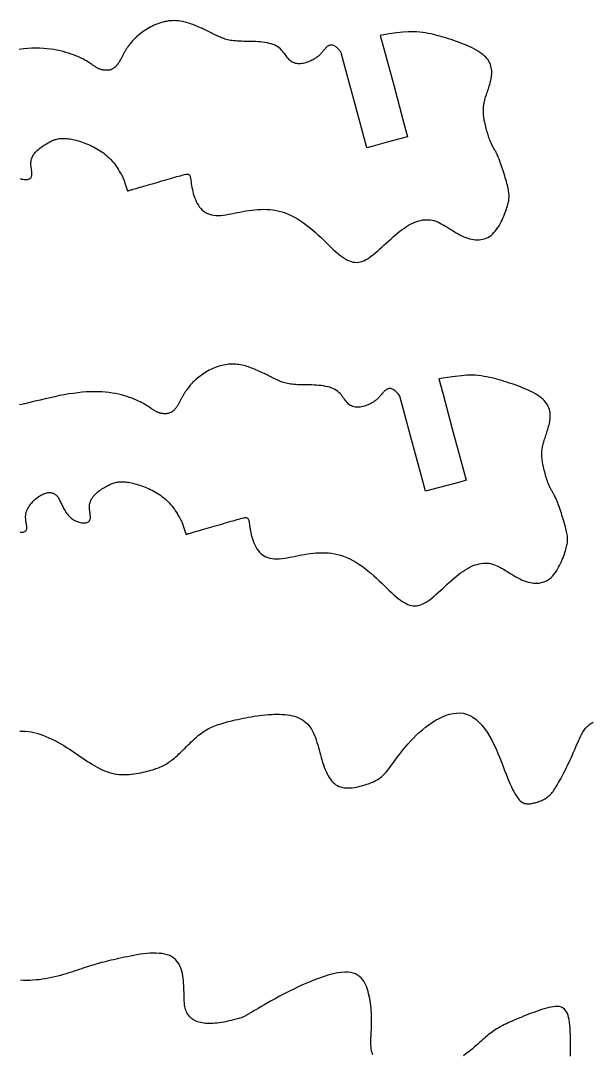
# Model space of a CAD drawing. Header units: millimetres. Extents: x 183 to 709, y 54 to 434.
# Drawn here: x 386.3 to 451.3, y 285.3 to 402.7 of the extents above; entities that cross this region are included whole.
import ezdxf

# ---------------------------------------------------------------- set-up
doc = ezdxf.new("R2010")
doc.units = ezdxf.units.MM

msp = doc.modelspace()

# ---------------------------------------------------------------- linework, layer by layer
for p, q in [((427.19, 401.08), (427.64, 399.44)), ((427.64, 399.44), (428.72, 395.41)), ((423.17, 397.55), (422.75, 399.11)), ((424.19, 393.78), (423.17, 397.55)), ((428.72, 395.41), (429.81, 391.38)), ((425.21, 390.01), (424.19, 393.78)), ((429.81, 391.38), (430.3, 389.55)), ((425.67, 388.3), (425.21, 390.01)), ((427.99, 388.93), (426.39, 388.5)), ((429.58, 389.36), (427.99, 388.93)), ((430.3, 389.55), (429.58, 389.36)), ((426.39, 388.5), (425.67, 388.3)), ((433.84, 362.07), (434.29, 360.43)), ((429.4, 360.1), (429.25, 360.32)), ((429.82, 358.54), (429.4, 360.1)), ((434.29, 360.43), (435.37, 356.4)), ((430.84, 354.77), (429.82, 358.54)), ((435.37, 356.4), (436.46, 352.37)), ((431.86, 351), (430.84, 354.77)), ((436.46, 352.37), (436.95, 350.54)), ((432.32, 349.29), (431.86, 351)), ((434.64, 349.91), (433.04, 349.48)), ((436.23, 350.34), (434.64, 349.91)), ((436.95, 350.54), (436.23, 350.34)), ((433.04, 349.48), (432.32, 349.29))]:
    msp.add_line(p, q)
for points in [[(422.75, 399.11), (422.69, 399.19), (422.63, 399.28), (422.57, 399.36), (422.5, 399.44), (422.43, 399.51), (422.36, 399.58), (422.29, 399.65), (422.23, 399.71), (422.16, 399.77), (422.09, 399.82), (422.02, 399.86), (421.96, 399.9), (421.89, 399.93), (421.82, 399.96), (421.76, 399.97), (421.69, 399.98), (421.62, 399.98), (421.56, 399.98), (421.49, 399.96), (421.42, 399.94), (421.35, 399.92), (421.29, 399.88), (421.22, 399.84), (421.16, 399.8), (421.09, 399.74), (421.03, 399.69), (420.97, 399.63), (420.91, 399.56), (420.85, 399.49), (420.79, 399.42), (420.73, 399.35), (420.67, 399.28), (420.61, 399.2), (420.55, 399.13), (420.48, 399.06), (420.42, 398.99), (420.35, 398.92), (420.28, 398.84), (420.2, 398.77), (420.13, 398.71), (420.04, 398.64), (419.96, 398.57), (419.86, 398.5), (419.76, 398.44), (419.66, 398.37), (419.55, 398.31), (419.43, 398.25), (419.3, 398.19), (419.17, 398.13), (419.03, 398.07), (418.88, 398.02), (418.73, 397.97), (418.58, 397.93), (418.42, 397.9), (418.27, 397.87), (418.11, 397.86), (417.96, 397.85), (417.82, 397.86), (417.67, 397.87), (417.53, 397.9), (417.4, 397.94), (417.28, 397.99), (417.16, 398.05), (417.04, 398.13), (416.94, 398.21), (416.84, 398.31), (416.75, 398.41), (416.65, 398.53), (416.57, 398.65), (416.48, 398.77), (416.38, 398.9), (416.29, 399.03), (416.19, 399.15), (416.08, 399.28), (415.97, 399.41), (415.84, 399.53), (415.71, 399.65), (415.56, 399.76), (415.39, 399.86), (415.21, 399.95), (415.02, 400.04), (414.8, 400.11), (414.57, 400.17), (414.33, 400.22), (414.08, 400.27), (413.82, 400.3), (413.55, 400.33), (413.28, 400.35), (413.01, 400.37), (412.73, 400.38), (412.45, 400.38), (412.18, 400.39), (411.91, 400.39), (411.65, 400.39), (411.4, 400.4), (411.16, 400.41), (410.94, 400.42), (410.73, 400.44), (410.53, 400.46), (410.34, 400.48), (410.17, 400.51), (410, 400.54), (409.84, 400.58), (409.69, 400.62), (409.54, 400.66), (409.4, 400.71), (409.27, 400.75), (409.14, 400.81), (409.01, 400.86), (408.88, 400.92), (408.75, 400.98), (408.62, 401.04), (408.49, 401.1), (408.36, 401.16), (408.23, 401.23), (408.09, 401.3), (407.95, 401.37), (407.81, 401.44), (407.67, 401.51), (407.52, 401.58), (407.37, 401.66), (407.22, 401.73), (407.06, 401.8), (406.9, 401.88), (406.74, 401.95), (406.57, 402.02), (406.4, 402.1), (406.24, 402.17), (406.07, 402.23), (405.9, 402.3), (405.73, 402.36), (405.56, 402.42), (405.38, 402.48), (405.21, 402.53), (405.03, 402.58), (404.85, 402.62), (404.67, 402.66), (404.49, 402.69), (404.3, 402.71), (404.11, 402.73), (403.92, 402.74), (403.73, 402.75), (403.53, 402.74), (403.33, 402.73), (403.13, 402.71), (402.93, 402.67), (402.72, 402.64), (402.52, 402.59), (402.31, 402.53), (402.1, 402.47), (401.9, 402.4), (401.69, 402.32), (401.49, 402.23), (401.29, 402.14), (401.1, 402.04), (400.91, 401.94), (400.73, 401.83), (400.55, 401.72), (400.37, 401.61), (400.21, 401.49), (400.05, 401.38), (399.9, 401.26), (399.75, 401.14), (399.62, 401.02), (399.49, 400.91), (399.37, 400.79), (399.25, 400.68), (399.14, 400.56), (399.04, 400.45), (398.94, 400.34), (398.85, 400.24), (398.77, 400.13), (398.69, 400.03), (398.61, 399.94), (398.55, 399.84), (398.48, 399.75), (398.42, 399.67), (398.37, 399.59), (398.32, 399.51), (398.28, 399.44), (398.23, 399.37), (398.19, 399.3), (398.16, 399.24), (398.12, 399.17), (398.08, 399.11), (398.05, 399.05), (398.02, 398.99), (397.98, 398.92), (397.95, 398.86), (397.92, 398.79), (397.88, 398.72), (397.85, 398.66), (397.81, 398.58), (397.77, 398.51), (397.73, 398.43), (397.68, 398.36), (397.64, 398.28), (397.59, 398.2), (397.55, 398.12), (397.5, 398.04), (397.45, 397.97), (397.4, 397.89), (397.35, 397.82), (397.29, 397.75), (397.24, 397.68), (397.18, 397.61), (397.12, 397.55), (397.06, 397.49), (397, 397.44), (396.94, 397.39), (396.88, 397.34), (396.82, 397.3), (396.76, 397.26), (396.69, 397.23), (396.63, 397.2), (396.56, 397.18), (396.5, 397.16), (396.43, 397.14), (396.37, 397.13), (396.3, 397.12), (396.23, 397.11), (396.17, 397.11), (396.1, 397.11), (396.03, 397.11), (395.97, 397.11), (395.9, 397.11), (395.84, 397.12), (395.77, 397.13), (395.7, 397.14), (395.64, 397.15), (395.57, 397.17), (395.51, 397.18), (395.44, 397.2), (395.38, 397.22), (395.31, 397.24), (395.25, 397.27), (395.19, 397.29), (395.12, 397.32), (395.06, 397.35), (395, 397.39), (394.93, 397.42), (394.87, 397.46), (394.8, 397.5), (394.73, 397.55), (394.66, 397.6), (394.58, 397.65), (394.49, 397.71), (394.4, 397.78), (394.3, 397.85), (394.19, 397.92), (394.06, 398), (393.93, 398.08), (393.78, 398.17), (393.62, 398.26), (393.44, 398.36), (393.25, 398.46), (393.04, 398.56), (392.82, 398.66), (392.57, 398.76), (392.32, 398.86), (392.04, 398.96), (391.75, 399.06), (391.45, 399.15), (391.13, 399.24), (390.79, 399.32), (390.44, 399.39), (390.07, 399.46), (389.69, 399.51), (389.3, 399.56), (388.89, 399.59), (388.47, 399.61), (388.03, 399.62), (387.58, 399.61), (387.12, 399.58), (386.64, 399.54), (386.16, 399.49)], [(386.26, 384.8), (386.41, 384.76), (386.56, 384.73), (386.7, 384.71), (386.84, 384.7), (386.97, 384.7), (387.08, 384.72), (387.19, 384.75), (387.29, 384.79), (387.37, 384.83), (387.45, 384.89), (387.5, 384.96), (387.54, 385.04), (387.57, 385.13), (387.59, 385.22), (387.59, 385.33), (387.59, 385.44), (387.58, 385.55), (387.57, 385.67), (387.55, 385.8), (387.53, 385.93), (387.51, 386.06), (387.5, 386.2), (387.48, 386.34), (387.48, 386.48), (387.48, 386.62), (387.49, 386.76), (387.52, 386.9), (387.55, 387.04), (387.6, 387.18), (387.66, 387.31), (387.73, 387.44), (387.81, 387.57), (387.91, 387.7), (388.01, 387.82), (388.12, 387.94), (388.24, 388.05), (388.36, 388.16), (388.49, 388.27), (388.63, 388.37), (388.77, 388.46), (388.9, 388.56), (389.04, 388.64), (389.18, 388.73), (389.31, 388.81), (389.44, 388.88), (389.57, 388.95), (389.69, 389.01), (389.82, 389.08), (389.94, 389.13), (390.06, 389.18), (390.19, 389.23), (390.31, 389.26), (390.44, 389.3), (390.57, 389.33), (390.7, 389.35), (390.83, 389.37), (390.97, 389.38), (391.11, 389.38), (391.26, 389.38), (391.42, 389.37), (391.57, 389.36), (391.74, 389.34), (391.91, 389.32), (392.08, 389.29), (392.26, 389.25), (392.44, 389.21), (392.63, 389.16), (392.82, 389.11), (393.01, 389.05), (393.21, 388.99), (393.41, 388.92), (393.61, 388.85), (393.81, 388.77), (394.01, 388.69), (394.21, 388.6), (394.4, 388.51), (394.6, 388.41), (394.79, 388.31), (394.98, 388.2), (395.17, 388.09), (395.36, 387.97), (395.54, 387.85), (395.72, 387.72), (395.89, 387.58), (396.07, 387.44), (396.23, 387.29), (396.4, 387.14), (396.56, 386.97), (396.71, 386.8), (396.86, 386.63), (397, 386.44), (397.14, 386.25), (397.28, 386.05), (397.4, 385.86), (397.52, 385.67), (397.62, 385.48), (397.72, 385.31), (397.8, 385.16), (397.87, 385.03), (397.93, 384.92), (397.97, 384.83), (398, 384.76), (398.03, 384.7), (398.05, 384.66), (398.06, 384.63), (398.07, 384.6), (398.08, 384.57), (398.08, 384.54), (398.09, 384.51), (398.1, 384.48), (398.11, 384.45), (398.12, 384.42), (398.13, 384.39), (398.14, 384.36), (398.15, 384.33), (398.16, 384.3), (398.17, 384.26), (398.18, 384.23), (398.19, 384.2), (398.2, 384.17), (398.21, 384.14), (398.23, 384.1), (398.24, 384.07), (398.25, 384.04), (398.26, 384.01), (398.27, 383.98), (398.28, 383.95), (398.29, 383.91), (398.3, 383.88), (398.31, 383.85), (398.32, 383.83), (398.32, 383.8), (398.33, 383.77), (398.34, 383.74), (398.35, 383.72), (398.36, 383.69), (398.37, 383.67), (398.38, 383.64), (398.38, 383.62), (398.39, 383.6), (398.4, 383.58), (398.4, 383.56), (398.41, 383.54), (398.41, 383.52), (398.42, 383.51), (398.42, 383.49), (398.43, 383.48), (398.43, 383.47), (398.44, 383.46), (398.44, 383.45), (398.44, 383.44), (398.45, 383.43), (398.45, 383.43), (398.46, 383.43), (398.47, 383.42), (398.48, 383.42), (398.5, 383.43), (398.52, 383.43), (398.55, 383.44), (398.59, 383.45), (398.65, 383.47), (398.73, 383.49), (398.83, 383.52), (398.95, 383.55), (399.1, 383.6), (399.26, 383.64), (399.44, 383.7), (399.64, 383.75), (399.86, 383.82), (400.09, 383.88), (400.33, 383.95), (400.59, 384.02), (400.85, 384.1), (401.12, 384.18), (401.4, 384.26), (401.68, 384.34), (401.96, 384.42), (402.24, 384.5), (402.52, 384.58), (402.8, 384.66), (403.07, 384.74), (403.33, 384.82), (403.58, 384.89), (403.83, 384.96), (404.06, 385.03), (404.27, 385.09), (404.47, 385.14), (404.65, 385.2), (404.81, 385.24), (404.95, 385.28), (405.08, 385.3), (405.19, 385.32), (405.29, 385.32), (405.37, 385.3), (405.44, 385.27), (405.49, 385.22), (405.53, 385.15), (405.57, 385.07), (405.59, 384.97), (405.62, 384.85), (405.64, 384.71), (405.66, 384.56), (405.68, 384.39), (405.71, 384.2), (405.74, 384.01), (405.78, 383.8), (405.83, 383.58), (405.88, 383.35), (405.94, 383.12), (406.01, 382.89), (406.09, 382.66), (406.18, 382.43), (406.28, 382.21), (406.39, 381.99), (406.52, 381.78), (406.65, 381.58), (406.8, 381.4), (406.96, 381.24), (407.14, 381.09), (407.33, 380.97), (407.54, 380.86), (407.76, 380.78), (407.99, 380.71), (408.24, 380.66), (408.5, 380.63), (408.77, 380.62), (409.05, 380.63), (409.34, 380.66), (409.64, 380.7), (409.95, 380.75), (410.26, 380.8), (410.58, 380.87), (410.91, 380.94), (411.24, 381.01), (411.57, 381.07), (411.91, 381.13), (412.25, 381.19), (412.58, 381.23), (412.92, 381.27), (413.27, 381.3), (413.61, 381.31), (413.95, 381.32), (414.3, 381.31), (414.64, 381.29), (414.99, 381.25), (415.34, 381.19), (415.69, 381.12), (416.03, 381.03), (416.38, 380.91), (416.73, 380.78), (417.08, 380.62), (417.43, 380.44), (417.78, 380.24), (418.12, 380.02), (418.47, 379.78), (418.81, 379.53), (419.14, 379.27), (419.47, 379), (419.8, 378.71), (420.11, 378.43), (420.42, 378.14), (420.72, 377.85), (421.01, 377.57), (421.3, 377.29), (421.57, 377.02), (421.84, 376.77), (422.09, 376.54), (422.34, 376.32), (422.58, 376.12), (422.81, 375.95), (423.04, 375.79), (423.26, 375.66), (423.47, 375.54), (423.68, 375.45), (423.88, 375.38), (424.09, 375.33), (424.29, 375.3), (424.49, 375.29), (424.7, 375.31), (424.9, 375.34), (425.11, 375.4), (425.32, 375.48), (425.53, 375.58), (425.75, 375.71), (425.97, 375.86), (426.2, 376.02), (426.43, 376.2), (426.67, 376.4), (426.91, 376.6), (427.16, 376.82), (427.4, 377.04), (427.65, 377.27), (427.91, 377.51), (428.16, 377.74), (428.42, 377.97), (428.67, 378.2), (428.93, 378.42), (429.18, 378.63), (429.43, 378.83), (429.68, 379.02), (429.93, 379.19), (430.17, 379.35), (430.41, 379.5), (430.64, 379.63), (430.88, 379.74), (431.11, 379.85), (431.34, 379.93), (431.57, 380.01), (431.79, 380.06), (432.01, 380.11), (432.23, 380.13), (432.45, 380.14), (432.66, 380.14), (432.88, 380.12), (433.09, 380.08), (433.3, 380.03), (433.51, 379.96), (433.72, 379.88), (433.92, 379.79), (434.13, 379.68), (434.34, 379.57), (434.54, 379.45), (434.75, 379.33), (434.96, 379.19), (435.17, 379.06), (435.39, 378.93), (435.6, 378.79), (435.81, 378.66), (436.03, 378.54), (436.25, 378.42), (436.47, 378.31), (436.69, 378.21), (436.91, 378.12), (437.13, 378.04), (437.35, 377.98), (437.57, 377.93), (437.79, 377.89), (438, 377.86), (438.22, 377.85), (438.43, 377.86), (438.64, 377.88), (438.84, 377.92), (439.04, 377.97), (439.23, 378.04), (439.42, 378.13), (439.61, 378.24), (439.78, 378.36), (439.95, 378.51), (440.11, 378.67), (440.27, 378.85), (440.42, 379.04), (440.56, 379.24), (440.69, 379.45), (440.81, 379.66), (440.93, 379.88), (441.04, 380.1), (441.14, 380.32), (441.23, 380.54), (441.32, 380.75), (441.4, 380.96), (441.47, 381.16), (441.53, 381.35), (441.59, 381.53), (441.64, 381.71), (441.69, 381.87), (441.73, 382.02), (441.76, 382.16), (441.79, 382.3), (441.81, 382.43), (441.82, 382.57), (441.83, 382.7), (441.84, 382.83), (441.83, 382.96), (441.82, 383.1), (441.81, 383.24), (441.78, 383.38), (441.76, 383.54), (441.72, 383.7), (441.68, 383.88), (441.64, 384.07), (441.58, 384.26), (441.53, 384.47), (441.47, 384.69), (441.4, 384.9), (441.34, 385.13), (441.27, 385.35), (441.2, 385.58), (441.13, 385.8), (441.06, 386.02), (440.98, 386.23), (440.91, 386.44), (440.84, 386.64), (440.78, 386.83), (440.71, 387.01), (440.65, 387.17), (440.58, 387.32), (440.53, 387.45), (440.47, 387.57), (440.41, 387.68), (440.36, 387.78), (440.31, 387.88), (440.26, 387.97), (440.21, 388.05), (440.16, 388.13), (440.11, 388.22), (440.07, 388.3), (440.02, 388.38), (439.97, 388.47), (439.92, 388.56), (439.87, 388.66), (439.82, 388.77), (439.77, 388.89), (439.71, 389.02), (439.66, 389.16), (439.6, 389.31), (439.55, 389.46), (439.49, 389.62), (439.44, 389.79), (439.39, 389.96), (439.33, 390.14), (439.28, 390.32), (439.23, 390.5), (439.18, 390.69), (439.14, 390.87), (439.1, 391.05), (439.06, 391.23), (439.02, 391.4), (438.99, 391.57), (438.97, 391.73), (438.95, 391.88), (438.93, 392.04), (438.92, 392.18), (438.91, 392.32), (438.91, 392.46), (438.91, 392.6), (438.91, 392.73), (438.92, 392.87), (438.93, 393), (438.95, 393.13), (438.97, 393.26), (439, 393.39), (439.02, 393.53), (439.06, 393.66), (439.09, 393.8), (439.13, 393.94), (439.17, 394.08), (439.22, 394.22), (439.27, 394.37), (439.32, 394.52), (439.37, 394.67), (439.42, 394.83), (439.48, 394.99), (439.53, 395.15), (439.58, 395.31), (439.63, 395.48), (439.68, 395.65), (439.73, 395.83), (439.77, 396), (439.8, 396.18), (439.83, 396.36), (439.85, 396.53), (439.86, 396.71), (439.87, 396.89), (439.86, 397.07), (439.84, 397.24), (439.81, 397.42), (439.77, 397.59), (439.71, 397.77), (439.64, 397.94), (439.55, 398.11), (439.44, 398.28), (439.32, 398.44), (439.18, 398.61), (439.02, 398.76), (438.84, 398.92), (438.63, 399.07), (438.41, 399.22), (438.17, 399.37), (437.92, 399.51), (437.65, 399.65), (437.37, 399.78), (437.08, 399.91), (436.78, 400.03), (436.47, 400.15), (436.17, 400.27), (435.86, 400.38), (435.55, 400.49), (435.24, 400.59), (434.94, 400.69), (434.64, 400.78), (434.35, 400.87), (434.06, 400.96), (433.78, 401.04), (433.51, 401.11), (433.23, 401.18), (432.94, 401.25), (432.65, 401.3), (432.35, 401.36), (432.03, 401.4), (431.69, 401.44), (431.32, 401.47), (430.88, 401.48), (430.37, 401.47), (429.77, 401.43), (429.05, 401.35), (428.2, 401.24), (427.19, 401.08)], [(429.25, 360.32), (429.11, 360.47), (428.98, 360.6), (428.87, 360.7), (428.76, 360.78), (428.65, 360.85), (428.56, 360.89), (428.47, 360.93), (428.38, 360.95), (428.3, 360.96), (428.22, 360.96), (428.15, 360.95), (428.08, 360.93), (428.01, 360.9), (427.94, 360.87), (427.87, 360.83), (427.81, 360.79), (427.74, 360.73), (427.68, 360.68), (427.62, 360.61), (427.56, 360.55), (427.5, 360.48), (427.44, 360.41), (427.38, 360.34), (427.32, 360.26), (427.26, 360.19), (427.19, 360.12), (427.13, 360.05), (427.07, 359.98), (427, 359.9), (426.93, 359.83), (426.85, 359.76), (426.77, 359.69), (426.69, 359.63), (426.6, 359.56), (426.51, 359.49), (426.41, 359.42), (426.31, 359.36), (426.2, 359.3), (426.08, 359.24), (425.95, 359.18), (425.82, 359.12), (425.68, 359.06), (425.53, 359.01), (425.38, 358.96), (425.22, 358.92), (425.07, 358.89), (424.92, 358.86), (424.76, 358.85), (424.61, 358.84), (424.46, 358.85), (424.32, 358.86), (424.18, 358.89), (424.05, 358.93), (423.93, 358.98), (423.81, 359.04), (423.69, 359.12), (423.59, 359.2), (423.49, 359.3), (423.4, 359.4), (423.3, 359.52), (423.21, 359.63), (423.13, 359.76), (423.03, 359.88), (422.94, 360.01), (422.84, 360.14), (422.73, 360.27), (422.62, 360.4), (422.49, 360.52), (422.36, 360.64), (422.21, 360.75), (422.04, 360.85), (421.86, 360.94), (421.67, 361.02), (421.45, 361.1), (421.22, 361.16), (420.98, 361.21), (420.73, 361.26), (420.47, 361.29), (420.2, 361.32), (419.93, 361.34), (419.66, 361.36), (419.38, 361.37), (419.1, 361.37), (418.83, 361.38), (418.56, 361.38), (418.3, 361.38), (418.05, 361.39), (417.81, 361.39), (417.59, 361.41), (417.38, 361.42), (417.18, 361.44), (416.99, 361.47), (416.82, 361.5), (416.65, 361.53), (416.49, 361.57), (416.34, 361.61), (416.19, 361.65), (416.05, 361.69), (415.92, 361.74), (415.79, 361.79), (415.66, 361.85), (415.53, 361.91), (415.4, 361.96), (415.27, 362.03), (415.14, 362.09), (415.01, 362.15), (414.88, 362.22), (414.74, 362.29), (414.6, 362.36), (414.46, 362.43), (414.32, 362.5), (414.17, 362.57), (414.02, 362.65), (413.87, 362.72), (413.71, 362.79), (413.55, 362.87), (413.39, 362.94), (413.22, 363.01), (413.05, 363.08), (412.89, 363.15), (412.72, 363.22), (412.55, 363.29), (412.38, 363.35), (412.21, 363.41), (412.03, 363.47), (411.86, 363.52), (411.68, 363.57), (411.5, 363.61), (411.32, 363.65), (411.13, 363.68), (410.95, 363.7), (410.76, 363.72), (410.57, 363.73), (410.38, 363.74), (410.18, 363.73), (409.98, 363.72), (409.78, 363.69), (409.58, 363.66), (409.37, 363.62), (409.17, 363.58), (408.96, 363.52), (408.75, 363.46), (408.55, 363.38), (408.34, 363.31), (408.14, 363.22), (407.94, 363.13), (407.75, 363.03), (407.56, 362.93), (407.38, 362.82), (407.2, 362.71), (407.02, 362.59), (406.86, 362.48), (406.7, 362.36), (406.55, 362.25), (406.4, 362.13), (406.27, 362.01), (406.14, 361.9), (406.02, 361.78), (405.9, 361.67), (405.79, 361.55), (405.69, 361.44), (405.59, 361.33), (405.5, 361.22), (405.42, 361.12), (405.34, 361.02), (405.26, 360.92), (405.19, 360.83), (405.13, 360.74), (405.07, 360.66), (405.02, 360.58), (404.97, 360.5), (404.93, 360.43), (404.88, 360.36), (404.84, 360.29), (404.81, 360.23), (404.77, 360.16), (404.73, 360.1), (404.7, 360.04), (404.67, 359.97), (404.63, 359.91), (404.6, 359.85), (404.57, 359.78), (404.53, 359.71), (404.49, 359.64), (404.46, 359.57), (404.42, 359.5), (404.38, 359.42), (404.33, 359.35), (404.29, 359.27), (404.24, 359.19), (404.2, 359.11), (404.15, 359.03), (404.1, 358.96), (404.05, 358.88), (403.99, 358.81), (403.94, 358.74), (403.89, 358.67), (403.83, 358.6), (403.77, 358.54), (403.71, 358.48), (403.65, 358.43), (403.59, 358.38), (403.53, 358.33), (403.47, 358.29), (403.41, 358.25), (403.34, 358.22), (403.28, 358.19), (403.21, 358.17), (403.15, 358.15), (403.08, 358.13), (403.02, 358.12), (402.95, 358.11), (402.88, 358.1), (402.82, 358.1), (402.75, 358.1), (402.68, 358.1), (402.62, 358.1), (402.55, 358.1), (402.49, 358.11), (402.42, 358.12), (402.35, 358.13), (402.29, 358.14), (402.22, 358.15), (402.16, 358.17), (402.09, 358.19), (402.03, 358.21), (401.96, 358.23), (401.9, 358.26), (401.84, 358.28), (401.77, 358.31), (401.71, 358.34), (401.65, 358.38), (401.58, 358.41), (401.52, 358.45), (401.45, 358.49), (401.38, 358.54), (401.31, 358.59), (401.23, 358.64), (401.14, 358.7), (401.05, 358.76), (400.95, 358.83), (400.84, 358.91), (400.71, 358.99), (400.58, 359.07), (400.43, 359.16), (400.27, 359.25), (400.09, 359.35), (399.9, 359.44), (399.69, 359.54), (399.47, 359.65), (399.22, 359.75), (398.97, 359.85), (398.69, 359.95), (398.4, 360.05), (398.1, 360.14), (397.78, 360.23), (397.44, 360.31), (397.09, 360.38), (396.72, 360.45), (396.34, 360.5), (395.95, 360.55), (395.54, 360.58), (395.12, 360.6), (394.68, 360.6), (394.23, 360.59), (393.77, 360.57), (393.29, 360.53), (392.81, 360.48), (392.31, 360.41), (391.8, 360.34), (391.27, 360.25), (390.74, 360.15), (390.2, 360.03), (389.65, 359.92), (389.08, 359.79), (388.51, 359.65), (387.94, 359.52), (387.35, 359.38), (386.77, 359.23), (386.17, 359.09)], [(386.27, 344.64), (386.39, 344.63), (386.49, 344.64), (386.59, 344.65), (386.68, 344.68), (386.77, 344.71), (386.84, 344.75), (386.9, 344.8), (386.95, 344.85), (386.99, 344.92), (387.01, 344.99), (387.02, 345.06), (387.03, 345.15), (387.02, 345.24), (387.01, 345.34), (386.99, 345.44), (386.97, 345.55), (386.95, 345.66), (386.93, 345.78), (386.91, 345.91), (386.89, 346.03), (386.88, 346.17), (386.87, 346.3), (386.87, 346.44), (386.88, 346.58), (386.9, 346.73), (386.94, 346.87), (386.98, 347.02), (387.04, 347.17), (387.11, 347.32), (387.19, 347.46), (387.28, 347.61), (387.38, 347.75), (387.48, 347.89), (387.6, 348.02), (387.72, 348.15), (387.84, 348.27), (387.97, 348.38), (388.1, 348.49), (388.24, 348.59), (388.37, 348.68), (388.49, 348.76), (388.62, 348.83), (388.73, 348.9), (388.85, 348.96), (388.96, 349.01), (389.06, 349.05), (389.17, 349.08), (389.27, 349.11), (389.36, 349.12), (389.45, 349.14), (389.54, 349.14), (389.62, 349.14), (389.7, 349.14), (389.78, 349.13), (389.86, 349.11), (389.93, 349.09), (390, 349.07), (390.07, 349.04), (390.13, 349.01), (390.19, 348.97), (390.25, 348.93), (390.31, 348.89), (390.37, 348.83), (390.42, 348.78), (390.48, 348.71), (390.53, 348.65), (390.58, 348.57), (390.63, 348.49), (390.67, 348.41), (390.72, 348.32), (390.77, 348.22), (390.82, 348.12), (390.87, 348.02), (390.92, 347.9), (390.98, 347.79), (391.03, 347.67), (391.09, 347.55), (391.15, 347.42), (391.22, 347.3), (391.29, 347.17), (391.36, 347.05), (391.44, 346.92), (391.53, 346.8), (391.62, 346.68), (391.71, 346.56), (391.82, 346.45), (391.93, 346.34), (392.05, 346.24), (392.18, 346.15), (392.31, 346.06), (392.46, 345.98), (392.61, 345.91), (392.76, 345.84), (392.91, 345.79), (393.06, 345.75), (393.21, 345.72), (393.35, 345.7), (393.49, 345.69), (393.61, 345.69), (393.73, 345.71), (393.84, 345.74), (393.94, 345.77), (394.02, 345.82), (394.1, 345.88), (394.15, 345.95), (394.19, 346.03), (394.22, 346.12), (394.24, 346.21), (394.24, 346.32), (394.24, 346.42), (394.23, 346.54), (394.22, 346.66), (394.2, 346.79), (394.18, 346.92), (394.16, 347.05), (394.15, 347.19), (394.13, 347.33), (394.13, 347.47), (394.13, 347.61), (394.14, 347.75), (394.17, 347.89), (394.2, 348.03), (394.25, 348.16), (394.31, 348.3), (394.38, 348.43), (394.46, 348.56), (394.56, 348.69), (394.66, 348.81), (394.77, 348.93), (394.89, 349.04), (395.01, 349.15), (395.14, 349.26), (395.28, 349.36), (395.42, 349.45), (395.55, 349.55), (395.69, 349.63), (395.83, 349.72), (395.96, 349.79), (396.09, 349.87), (396.22, 349.94), (396.34, 350), (396.46, 350.06), (396.59, 350.12), (396.71, 350.17), (396.84, 350.21), (396.96, 350.25), (397.09, 350.29), (397.22, 350.32), (397.35, 350.34), (397.48, 350.36), (397.62, 350.37), (397.76, 350.37), (397.91, 350.37), (398.07, 350.36), (398.22, 350.35), (398.39, 350.33), (398.56, 350.31), (398.73, 350.27), (398.91, 350.24), (399.09, 350.2), (399.28, 350.15), (399.47, 350.1), (399.66, 350.04), (399.86, 349.97), (400.06, 349.91), (400.26, 349.83), (400.46, 349.76), (400.66, 349.67), (400.86, 349.59), (401.05, 349.5), (401.25, 349.4), (401.44, 349.3), (401.63, 349.19), (401.82, 349.08), (402.01, 348.96), (402.19, 348.84), (402.37, 348.71), (402.54, 348.57), (402.72, 348.43), (402.88, 348.28), (403.05, 348.13), (403.21, 347.96), (403.36, 347.79), (403.51, 347.62), (403.65, 347.43), (403.79, 347.24), (403.93, 347.04), (404.05, 346.85), (404.17, 346.65), (404.27, 346.47), (404.37, 346.3), (404.45, 346.15), (404.52, 346.01), (404.58, 345.9), (404.62, 345.82), (404.65, 345.75), (404.68, 345.69), (404.7, 345.65), (404.71, 345.61), (404.72, 345.58), (404.73, 345.56), (404.73, 345.53), (404.74, 345.5), (404.75, 345.47), (404.76, 345.44), (404.77, 345.41), (404.78, 345.38), (404.79, 345.35), (404.8, 345.32), (404.81, 345.29), (404.82, 345.25), (404.83, 345.22), (404.84, 345.19), (404.85, 345.16), (404.86, 345.12), (404.87, 345.09), (404.89, 345.06), (404.9, 345.03), (404.91, 345), (404.92, 344.96), (404.93, 344.93), (404.94, 344.9), (404.95, 344.87), (404.96, 344.84), (404.97, 344.81), (404.97, 344.79), (404.98, 344.76), (404.99, 344.73), (405, 344.7), (405.01, 344.68), (405.02, 344.65), (405.02, 344.63), (405.03, 344.61), (405.04, 344.59), (405.05, 344.57), (405.05, 344.55), (405.06, 344.53), (405.06, 344.51), (405.07, 344.5), (405.07, 344.48), (405.08, 344.47), (405.08, 344.46), (405.09, 344.45), (405.09, 344.44), (405.09, 344.43), (405.1, 344.42), (405.1, 344.42), (405.11, 344.41), (405.12, 344.41), (405.13, 344.41), (405.15, 344.41), (405.17, 344.42), (405.2, 344.43), (405.24, 344.44), (405.3, 344.46), (405.38, 344.48), (405.48, 344.51), (405.6, 344.54), (405.75, 344.58), (405.91, 344.63), (406.09, 344.68), (406.29, 344.74), (406.51, 344.8), (406.74, 344.87), (406.98, 344.94), (407.23, 345.01), (407.5, 345.09), (407.77, 345.17), (408.05, 345.25), (408.32, 345.33), (408.61, 345.41), (408.89, 345.49), (409.17, 345.57), (409.44, 345.65), (409.72, 345.73), (409.98, 345.8), (410.23, 345.88), (410.48, 345.95), (410.71, 346.01), (410.92, 346.08), (411.12, 346.13), (411.3, 346.18), (411.46, 346.23), (411.6, 346.26), (411.73, 346.29), (411.84, 346.3), (411.94, 346.3), (412.02, 346.29), (412.09, 346.26), (412.14, 346.21), (412.18, 346.14), (412.22, 346.06), (412.24, 345.96), (412.27, 345.84), (412.29, 345.7), (412.31, 345.55), (412.33, 345.38), (412.36, 345.19), (412.39, 344.99), (412.43, 344.78), (412.48, 344.57), (412.53, 344.34), (412.59, 344.11), (412.66, 343.88), (412.74, 343.65), (412.83, 343.42), (412.93, 343.19), (413.04, 342.98), (413.17, 342.77), (413.3, 342.57), (413.45, 342.39), (413.61, 342.23), (413.79, 342.08), (413.98, 341.95), (414.19, 341.85), (414.41, 341.76), (414.64, 341.7), (414.89, 341.65), (415.14, 341.62), (415.41, 341.61), (415.7, 341.62), (415.99, 341.65), (416.29, 341.68), (416.59, 341.73), (416.91, 341.79), (417.23, 341.86), (417.56, 341.93), (417.89, 341.99), (418.22, 342.06), (418.56, 342.12), (418.9, 342.17), (419.23, 342.22), (419.57, 342.26), (419.92, 342.29), (420.26, 342.3), (420.6, 342.31), (420.95, 342.3), (421.29, 342.28), (421.64, 342.24), (421.99, 342.18), (422.34, 342.11), (422.68, 342.02), (423.03, 341.9), (423.38, 341.77), (423.73, 341.61), (424.08, 341.43), (424.43, 341.23), (424.77, 341.01), (425.12, 340.77), (425.46, 340.52), (425.79, 340.26), (426.12, 339.98), (426.45, 339.7), (426.76, 339.42), (427.07, 339.13), (427.37, 338.84), (427.66, 338.56), (427.95, 338.28), (428.22, 338.01), (428.49, 337.76), (428.74, 337.52), (428.99, 337.31), (429.23, 337.11), (429.46, 336.94), (429.69, 336.78), (429.9, 336.65), (430.12, 336.53), (430.33, 336.44), (430.53, 336.37), (430.74, 336.32), (430.94, 336.29), (431.14, 336.28), (431.35, 336.29), (431.55, 336.33), (431.76, 336.39), (431.97, 336.47), (432.18, 336.57), (432.4, 336.7), (432.62, 336.85), (432.85, 337.01), (433.08, 337.19), (433.32, 337.39), (433.56, 337.59), (433.81, 337.81), (434.05, 338.03), (434.3, 338.26), (434.56, 338.5), (434.81, 338.73), (435.07, 338.96), (435.32, 339.19), (435.58, 339.41), (435.83, 339.62), (436.08, 339.82), (436.33, 340.01), (436.58, 340.18), (436.82, 340.34), (437.06, 340.49), (437.29, 340.62), (437.53, 340.73), (437.76, 340.84), (437.99, 340.92), (438.21, 340.99), (438.44, 341.05), (438.66, 341.09), (438.88, 341.12), (439.1, 341.13), (439.31, 341.13), (439.53, 341.11), (439.74, 341.07), (439.95, 341.02), (440.16, 340.95), (440.37, 340.87), (440.57, 340.78), (440.78, 340.67), (440.99, 340.56), (441.19, 340.44), (441.4, 340.31), (441.61, 340.18), (441.82, 340.05), (442.04, 339.92), (442.25, 339.78), (442.46, 339.65), (442.68, 339.53), (442.9, 339.41), (443.12, 339.3), (443.34, 339.2), (443.56, 339.11), (443.78, 339.03), (444, 338.97), (444.22, 338.92), (444.44, 338.88), (444.65, 338.85), (444.87, 338.84), (445.08, 338.85), (445.29, 338.87), (445.49, 338.91), (445.69, 338.96), (445.88, 339.03), (446.07, 339.12), (446.26, 339.23), (446.43, 339.35), (446.6, 339.5), (446.76, 339.66), (446.92, 339.84), (447.07, 340.03), (447.21, 340.23), (447.34, 340.44), (447.46, 340.65), (447.58, 340.87), (447.69, 341.09), (447.79, 341.31), (447.88, 341.53), (447.97, 341.74), (448.05, 341.95), (448.12, 342.15), (448.18, 342.34), (448.24, 342.52), (448.29, 342.69), (448.34, 342.85), (448.38, 343.01), (448.41, 343.15), (448.44, 343.29), (448.46, 343.42), (448.47, 343.56), (448.48, 343.69), (448.48, 343.82), (448.48, 343.95), (448.47, 344.08), (448.46, 344.23), (448.43, 344.37), (448.4, 344.53), (448.37, 344.69), (448.33, 344.87), (448.28, 345.05), (448.23, 345.25), (448.18, 345.46), (448.12, 345.67), (448.05, 345.89), (447.99, 346.12), (447.92, 346.34), (447.85, 346.57), (447.78, 346.79), (447.71, 347.01), (447.63, 347.22), (447.56, 347.43), (447.49, 347.63), (447.43, 347.82), (447.36, 347.99), (447.29, 348.16), (447.23, 348.3), (447.17, 348.44), (447.12, 348.56), (447.06, 348.67), (447.01, 348.77), (446.96, 348.87), (446.91, 348.96), (446.86, 349.04), (446.81, 349.12), (446.76, 349.2), (446.72, 349.29), (446.67, 349.37), (446.62, 349.46), (446.57, 349.55), (446.52, 349.65), (446.47, 349.76), (446.42, 349.88), (446.36, 350.01), (446.31, 350.15), (446.25, 350.3), (446.2, 350.45), (446.14, 350.61), (446.09, 350.78), (446.03, 350.95), (445.98, 351.13), (445.93, 351.31), (445.88, 351.49), (445.83, 351.68), (445.79, 351.86), (445.75, 352.04), (445.71, 352.22), (445.67, 352.39), (445.64, 352.56), (445.62, 352.72), (445.6, 352.87), (445.58, 353.02), (445.57, 353.17), (445.56, 353.31), (445.56, 353.45), (445.56, 353.59), (445.56, 353.72), (445.57, 353.86), (445.58, 353.99), (445.6, 354.12), (445.62, 354.25), (445.65, 354.38), (445.67, 354.51), (445.71, 354.65), (445.74, 354.78), (445.78, 354.92), (445.82, 355.06), (445.87, 355.21), (445.92, 355.35), (445.97, 355.5), (446.02, 355.66), (446.07, 355.81), (446.12, 355.97), (446.18, 356.14), (446.23, 356.3), (446.28, 356.47), (446.33, 356.64), (446.38, 356.82), (446.42, 356.99), (446.45, 357.17), (446.48, 357.34), (446.5, 357.52), (446.51, 357.7), (446.52, 357.88), (446.51, 358.05), (446.49, 358.23), (446.46, 358.41), (446.42, 358.58), (446.36, 358.76), (446.29, 358.93), (446.2, 359.1), (446.09, 359.27), (445.97, 359.43), (445.83, 359.59), (445.67, 359.75), (445.49, 359.91), (445.28, 360.06), (445.06, 360.21), (444.82, 360.36), (444.56, 360.5), (444.3, 360.63), (444.01, 360.77), (443.72, 360.9), (443.43, 361.02), (443.12, 361.14), (442.82, 361.26), (442.51, 361.37), (442.2, 361.48), (441.89, 361.58), (441.59, 361.68), (441.29, 361.77), (441, 361.86), (440.71, 361.95), (440.43, 362.03), (440.16, 362.1), (439.88, 362.17), (439.59, 362.23), (439.3, 362.29), (439, 362.34), (438.68, 362.39), (438.34, 362.43), (437.97, 362.46), (437.53, 362.47), (437.02, 362.46), (436.42, 362.42), (435.7, 362.34), (434.85, 362.23), (433.84, 362.07)], [(386.23, 322.05), (386.53, 322.05), (386.84, 322.03), (387.16, 322), (387.49, 321.95), (387.82, 321.88), (388.15, 321.8), (388.49, 321.7), (388.83, 321.58), (389.18, 321.45), (389.52, 321.3), (389.86, 321.14), (390.2, 320.97), (390.54, 320.79), (390.88, 320.6), (391.21, 320.4), (391.53, 320.2), (391.85, 319.99), (392.17, 319.79), (392.47, 319.58), (392.77, 319.38), (393.07, 319.18), (393.36, 318.98), (393.64, 318.79), (393.92, 318.61), (394.2, 318.43), (394.48, 318.26), (394.75, 318.09), (395.02, 317.94), (395.29, 317.8), (395.56, 317.66), (395.84, 317.54), (396.11, 317.44), (396.38, 317.35), (396.66, 317.27), (396.94, 317.21), (397.22, 317.16), (397.5, 317.13), (397.79, 317.11), (398.07, 317.1), (398.35, 317.11), (398.63, 317.12), (398.91, 317.15), (399.18, 317.18), (399.44, 317.22), (399.71, 317.26), (399.96, 317.31), (400.21, 317.37), (400.45, 317.43), (400.68, 317.49), (400.9, 317.55), (401.11, 317.6), (401.31, 317.66), (401.51, 317.72), (401.69, 317.78), (401.87, 317.85), (402.04, 317.91), (402.21, 317.98), (402.38, 318.05), (402.54, 318.13), (402.69, 318.21), (402.85, 318.3), (403, 318.4), (403.16, 318.5), (403.32, 318.61), (403.47, 318.73), (403.63, 318.85), (403.8, 318.99), (403.96, 319.13), (404.13, 319.29), (404.3, 319.45), (404.47, 319.61), (404.65, 319.78), (404.82, 319.95), (405, 320.12), (405.18, 320.3), (405.35, 320.47), (405.53, 320.64), (405.7, 320.81), (405.87, 320.98), (406.05, 321.14), (406.21, 321.29), (406.38, 321.43), (406.54, 321.57), (406.71, 321.7), (406.87, 321.82), (407.03, 321.94), (407.19, 322.04), (407.35, 322.14), (407.51, 322.24), (407.68, 322.33), (407.85, 322.41), (408.02, 322.49), (408.2, 322.57), (408.38, 322.64), (408.58, 322.72), (408.78, 322.78), (408.98, 322.85), (409.2, 322.92), (409.43, 322.98), (409.67, 323.05), (409.91, 323.12), (410.17, 323.18), (410.44, 323.24), (410.71, 323.31), (411, 323.37), (411.29, 323.43), (411.59, 323.5), (411.9, 323.56), (412.22, 323.62), (412.54, 323.67), (412.86, 323.73), (413.18, 323.78), (413.51, 323.83), (413.84, 323.87), (414.16, 323.9), (414.49, 323.93), (414.81, 323.95), (415.12, 323.96), (415.43, 323.97), (415.74, 323.97), (416.04, 323.95), (416.33, 323.93), (416.62, 323.9), (416.9, 323.85), (417.17, 323.8), (417.43, 323.73), (417.68, 323.65), (417.91, 323.55), (418.14, 323.44), (418.35, 323.32), (418.55, 323.18), (418.74, 323.02), (418.91, 322.86), (419.07, 322.67), (419.22, 322.48), (419.36, 322.27), (419.49, 322.05), (419.61, 321.81), (419.72, 321.56), (419.81, 321.31), (419.91, 321.04), (419.99, 320.77), (420.08, 320.49), (420.16, 320.2), (420.23, 319.91), (420.31, 319.62), (420.39, 319.34), (420.47, 319.05), (420.56, 318.77), (420.64, 318.49), (420.73, 318.22), (420.83, 317.95), (420.93, 317.69), (421.03, 317.44), (421.14, 317.21), (421.26, 316.98), (421.38, 316.77), (421.52, 316.57), (421.66, 316.39), (421.81, 316.23), (421.97, 316.08), (422.14, 315.95), (422.32, 315.85), (422.51, 315.76), (422.71, 315.7), (422.91, 315.65), (423.12, 315.61), (423.34, 315.59), (423.56, 315.59), (423.78, 315.6), (424, 315.62), (424.22, 315.65), (424.44, 315.69), (424.66, 315.73), (424.88, 315.78), (425.08, 315.84), (425.29, 315.89), (425.48, 315.95), (425.67, 316.01), (425.84, 316.07), (426.01, 316.13), (426.18, 316.19), (426.34, 316.26), (426.49, 316.32), (426.63, 316.4), (426.78, 316.48), (426.92, 316.56), (427.06, 316.65), (427.19, 316.75), (427.32, 316.86), (427.46, 316.98), (427.59, 317.11), (427.73, 317.25), (427.86, 317.4), (428, 317.56), (428.14, 317.74), (428.29, 317.93), (428.44, 318.14), (428.61, 318.36), (428.78, 318.59), (428.96, 318.84), (429.16, 319.11), (429.37, 319.39), (429.6, 319.68), (429.85, 319.98), (430.1, 320.29), (430.38, 320.61), (430.67, 320.93), (430.97, 321.25), (431.29, 321.57), (431.63, 321.88), (431.98, 322.19), (432.34, 322.48), (432.71, 322.76), (433.09, 323.03), (433.48, 323.27), (433.87, 323.49), (434.27, 323.68), (434.67, 323.84), (435.07, 323.97), (435.46, 324.06), (435.86, 324.1), (436.25, 324.11), (436.63, 324.07), (437.01, 323.97), (437.38, 323.83), (437.73, 323.62), (438.08, 323.37), (438.41, 323.06), (438.73, 322.72), (439.04, 322.33), (439.33, 321.92), (439.6, 321.47), (439.87, 321.01), (440.11, 320.52), (440.35, 320.02), (440.57, 319.52), (440.77, 319.02), (440.97, 318.52), (441.16, 318.04), (441.33, 317.58), (441.5, 317.15), (441.66, 316.74), (441.81, 316.37), (441.96, 316.03), (442.1, 315.71), (442.24, 315.43), (442.37, 315.17), (442.5, 314.94), (442.63, 314.73), (442.75, 314.55), (442.87, 314.39), (442.99, 314.25), (443.11, 314.13), (443.23, 314.03), (443.35, 313.95), (443.48, 313.89), (443.6, 313.84), (443.73, 313.81), (443.86, 313.79), (443.99, 313.78), (444.12, 313.79), (444.26, 313.8), (444.39, 313.82), (444.53, 313.85), (444.66, 313.88), (444.79, 313.91), (444.93, 313.95), (445.06, 313.99), (445.18, 314.04), (445.31, 314.08), (445.43, 314.13), (445.55, 314.18), (445.67, 314.23), (445.78, 314.28), (445.88, 314.34), (445.98, 314.4), (446.08, 314.46), (446.18, 314.53), (446.27, 314.6), (446.37, 314.68), (446.46, 314.77), (446.55, 314.86), (446.65, 314.96), (446.74, 315.08), (446.83, 315.2), (446.93, 315.33), (447.03, 315.48), (447.13, 315.63), (447.24, 315.8), (447.35, 315.99), (447.47, 316.19), (447.58, 316.4), (447.7, 316.61), (447.82, 316.84), (447.95, 317.08), (448.07, 317.32), (448.2, 317.57), (448.32, 317.83), (448.44, 318.08), (448.57, 318.34), (448.69, 318.6), (448.8, 318.85), (448.92, 319.1), (449.03, 319.35), (449.13, 319.58), (449.23, 319.81), (449.33, 320.03), (449.42, 320.25), (449.51, 320.45), (449.6, 320.65), (449.68, 320.83), (449.76, 321.01), (449.84, 321.18), (449.91, 321.35), (449.99, 321.5), (450.07, 321.65), (450.14, 321.79), (450.22, 321.92), (450.3, 322.05), (450.37, 322.17), (450.46, 322.28), (450.54, 322.38), (450.63, 322.48), (450.72, 322.58), (450.81, 322.66), (450.92, 322.75), (451.03, 322.83), (451.14, 322.91), (451.27, 322.99), (451.4, 323.06)], [(426.33, 285.27), (426.26, 285.5), (426.21, 285.72), (426.17, 285.95), (426.14, 286.19), (426.12, 286.42), (426.12, 286.66), (426.12, 286.9), (426.12, 287.14), (426.14, 287.38), (426.15, 287.62), (426.17, 287.87), (426.18, 288.11), (426.19, 288.35), (426.2, 288.6), (426.21, 288.84), (426.21, 289.09), (426.21, 289.34), (426.2, 289.59), (426.19, 289.84), (426.18, 290.09), (426.16, 290.35), (426.14, 290.61), (426.11, 290.87), (426.07, 291.14), (426.03, 291.4), (425.99, 291.66), (425.93, 291.93), (425.87, 292.19), (425.81, 292.45), (425.73, 292.7), (425.65, 292.95), (425.55, 293.19), (425.44, 293.42), (425.32, 293.63), (425.17, 293.83), (425.01, 294.02), (424.83, 294.19), (424.62, 294.33), (424.38, 294.46), (424.12, 294.55), (423.83, 294.62), (423.51, 294.66), (423.15, 294.67), (422.76, 294.64), (422.33, 294.58), (421.86, 294.48), (421.35, 294.35), (420.82, 294.18), (420.27, 293.99), (419.7, 293.78), (419.12, 293.54), (418.54, 293.29), (417.95, 293.02), (417.38, 292.75), (416.81, 292.47), (416.27, 292.19), (415.74, 291.92), (415.24, 291.65), (414.77, 291.39), (414.34, 291.15), (413.95, 290.93), (413.6, 290.73), (413.3, 290.55), (413.03, 290.39), (412.8, 290.26), (412.59, 290.13), (412.42, 290.03), (412.27, 289.94), (412.13, 289.86), (412.02, 289.79), (411.92, 289.73), (411.82, 289.68), (411.73, 289.63), (411.64, 289.59), (411.56, 289.55), (411.46, 289.52), (411.36, 289.48), (411.24, 289.44), (411.11, 289.4), (410.97, 289.36), (410.81, 289.32), (410.65, 289.27), (410.47, 289.23), (410.27, 289.18), (410.07, 289.14), (409.85, 289.09), (409.62, 289.04), (409.39, 289), (409.14, 288.95), (408.9, 288.92), (408.66, 288.88), (408.42, 288.86), (408.18, 288.84), (407.96, 288.83), (407.74, 288.82), (407.52, 288.83), (407.32, 288.84), (407.12, 288.86), (406.93, 288.89), (406.75, 288.93), (406.58, 288.98), (406.42, 289.03), (406.26, 289.09), (406.11, 289.16), (405.97, 289.24), (405.84, 289.32), (405.72, 289.41), (405.61, 289.51), (405.51, 289.62), (405.41, 289.73), (405.32, 289.85), (405.24, 289.98), (405.18, 290.12), (405.11, 290.27), (405.06, 290.43), (405.02, 290.6), (404.98, 290.78), (404.95, 290.97), (404.93, 291.17), (404.91, 291.39), (404.9, 291.61), (404.89, 291.85), (404.88, 292.09), (404.88, 292.34), (404.87, 292.6), (404.86, 292.87), (404.85, 293.14), (404.83, 293.42), (404.81, 293.69), (404.78, 293.97), (404.74, 294.24), (404.69, 294.51), (404.63, 294.77), (404.55, 295.03), (404.46, 295.27), (404.35, 295.5), (404.22, 295.72), (404.07, 295.92), (403.9, 296.11), (403.71, 296.27), (403.49, 296.42), (403.25, 296.54), (402.98, 296.63), (402.69, 296.71), (402.39, 296.77), (402.06, 296.8), (401.72, 296.82), (401.37, 296.82), (401.01, 296.81), (400.65, 296.78), (400.27, 296.74), (399.9, 296.69), (399.53, 296.63), (399.16, 296.56), (398.8, 296.49), (398.44, 296.42), (398.1, 296.35), (397.77, 296.28), (397.45, 296.21), (397.15, 296.14), (396.86, 296.07), (396.57, 296.01), (396.3, 295.94), (396.03, 295.88), (395.77, 295.81), (395.51, 295.75), (395.25, 295.68), (395, 295.61), (394.75, 295.54), (394.5, 295.47), (394.25, 295.39), (394, 295.31), (393.75, 295.23), (393.49, 295.14), (393.22, 295.05), (392.95, 294.96), (392.67, 294.87), (392.39, 294.77), (392.1, 294.68), (391.8, 294.58), (391.49, 294.49), (391.18, 294.39), (390.85, 294.3), (390.52, 294.21), (390.18, 294.13), (389.83, 294.05), (389.49, 293.98), (389.13, 293.91), (388.78, 293.86), (388.42, 293.81), (388.06, 293.78), (387.7, 293.75), (387.35, 293.73), (386.99, 293.73), (386.65, 293.73), (386.3, 293.75)], [(448.81, 285.12), (448.81, 285.63), (448.8, 286.13), (448.8, 286.61), (448.8, 287.08), (448.8, 287.52), (448.79, 287.93), (448.77, 288.31), (448.74, 288.66), (448.71, 288.98), (448.66, 289.27), (448.6, 289.53), (448.54, 289.77), (448.46, 289.98), (448.36, 290.16), (448.26, 290.32), (448.14, 290.45), (448, 290.56), (447.86, 290.65), (447.69, 290.71), (447.51, 290.75), (447.31, 290.77), (447.09, 290.77), (446.86, 290.74), (446.62, 290.7), (446.36, 290.65), (446.09, 290.58), (445.81, 290.5), (445.52, 290.41), (445.23, 290.31), (444.94, 290.21), (444.64, 290.1), (444.34, 289.99), (444.05, 289.88), (443.76, 289.76), (443.47, 289.65), (443.2, 289.53), (442.93, 289.42), (442.67, 289.31), (442.43, 289.21), (442.19, 289.11), (441.96, 289.01), (441.74, 288.91), (441.54, 288.81), (441.33, 288.71), (441.14, 288.61), (440.95, 288.52), (440.77, 288.42), (440.6, 288.32), (440.42, 288.22), (440.26, 288.11), (440.1, 288.01), (439.94, 287.89), (439.78, 287.78), (439.62, 287.66), (439.47, 287.54), (439.31, 287.41), (439.16, 287.27), (438.99, 287.13), (438.83, 286.98), (438.66, 286.83), (438.48, 286.67), (438.29, 286.5), (438.09, 286.32), (437.88, 286.14), (437.66, 285.95), (437.43, 285.76), (437.19, 285.56), (436.93, 285.37), (436.67, 285.17)]]:
    msp.add_lwpolyline(points)

doc.saveas('drawing.dxf')
